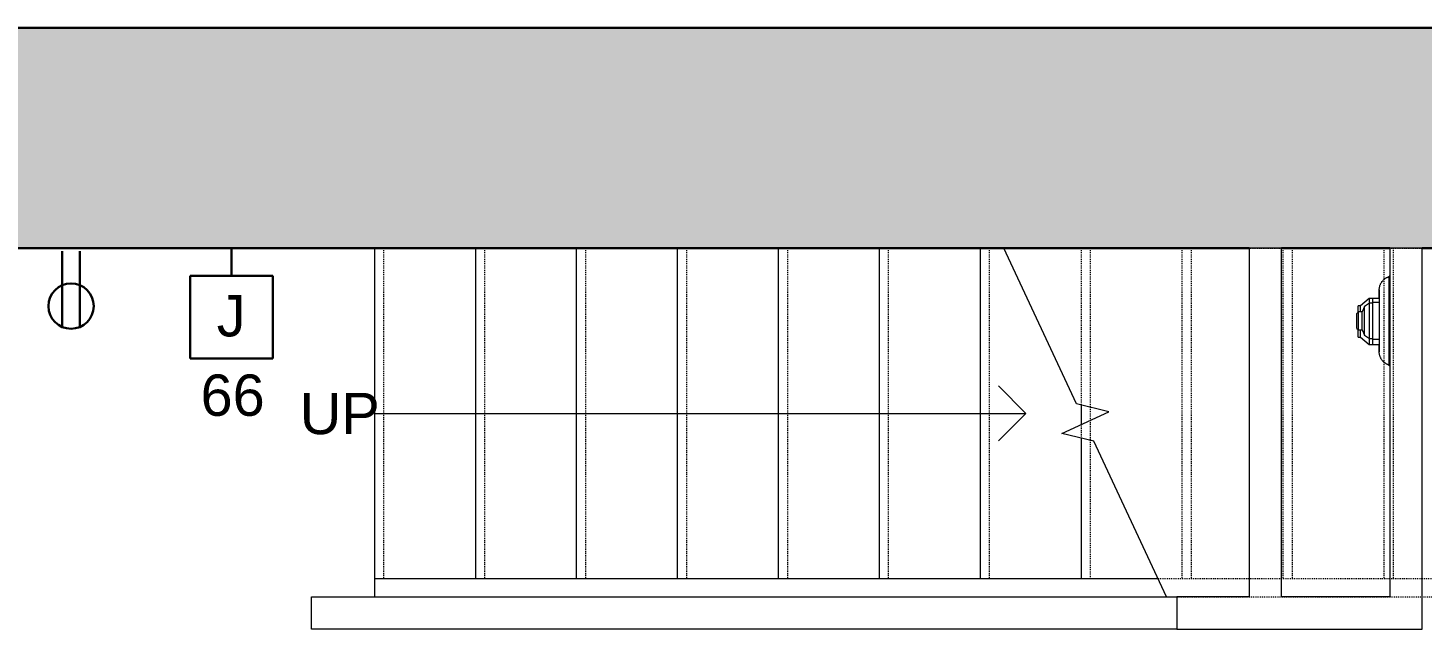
# Model space of a CAD drawing. Header units: inches. Extents: x -4688 to 1542, y -3558 to 978.
# Drawn here: x 64.5 to 216.4, y 773 to 838.5 of the extents above; entities that cross this region are included whole.
import ezdxf

# ---------------------------------------------------------------- set-up
doc = ezdxf.new("R2010")
doc.units = ezdxf.units.IN
doc.header["$MEASUREMENT"] = 0
doc.linetypes.add('Overhead 1_16_', pattern=[0.101562, 0.0625, -0.039062])
for name, color, linetype, lineweight in [('A-ANNO-NOTE', 131, 'Continuous', 40), ('A-GENM', 13, 'Continuous', 9), ('A-WALL', 113, 'Continuous', 18), ('A-WALL-PATT', 111, 'Continuous', 18), ('I-WALL', 2, 'Continuous', 18), ('S-STRS', 31, 'Continuous', 18), ('S-STRS-ANNO', 31, 'Continuous', 9), ('S-STRS-IDEN', 31, 'Continuous', 9), ('S-STRS-MBND', 31, 'Continuous', 18)]:
    doc.layers.add(name, color=color, linetype=linetype, lineweight=lineweight)
doc.styles.add('Arial', font='arial.ttf', dxfattribs={"height": 4.5})
doc.styles.add('Swis721 Lt BT', font='swissl.ttf', dxfattribs={"height": 4.5})

# ---------------------------------------------------------------- blocks, each defined once
blk = doc.blocks.new('Cast_Iron_Radiator_8182 - Cast_Iron_Radiator_8182-V102-1st Floor Power _ Signal')
at = {"layer": 'A-GENM'}
for p, q in [((13.97, 4.81), (13.94, 4.85)), ((13.97, 1), (13.97, 4.81)), ((15.7, 2), (14.93, 2)), ((15.7, 2.56), (15, 2.56)), ((16.11, 2.57), (15.7, 2.57)), ((15.7, 2.57), (15.7, 2.56)), ((15.7, 2.55), (15.7, 2.44)), ((15.7, 2.45), (15.7, 2.3)), ((15.7, 2.29), (15.7, 2.02)), ((15.7, 2), (15.7, -2)), ((16.07, 1.93), (15.7, 1.93)), ((16.62, 1.55), (16.07, 1.93)), ((16.07, 1.93), (16.07, -1.93)), ((17.06, 1.77), (16.11, 2.57)), ((16.11, 1.92), (16.11, 2.57)), ((16.85, 0.99), (16.62, 1.55)), ((16.62, 1.55), (16.62, -1.55)), ((17.31, 1.77), (17.06, 1.77)), ((17.06, 1.77), (17.06, 1.01)), ((17.31, 1.77), (17.31, 0.96)), ((13.97, -1), (13.97, 1)), ((15, -1), (15, 1)), ((17.27, 0.99), (16.85, 0.99)), ((16.85, 0.99), (16.85, -0.99)), ((17.45, 0.82), (17.27, 0.99)), ((17.27, 0.99), (17.27, -0.99)), ((17.45, 0.82), (17.45, -0.82)), ((13.97, -4.81), (13.97, -1)), ((16.62, -1.55), (16.85, -0.99)), ((16.85, -0.99), (17.27, -0.99)), ((17.06, -1.03), (17.06, -1.63)), ((17.27, -0.99), (17.45, -0.82)), ((17.31, -0.98), (17.31, -1.63)), ((14.93, -2), (15.7, -2)), ((15, -2.44), (15.7, -2.44)), ((15.7, -1.93), (16.07, -1.93)), ((15.7, -2.01), (15.7, -2.18)), ((15.7, -2.19), (15.7, -2.3)), ((15.7, -2.29), (15.7, -2.44)), ((15.7, -2.44), (16.11, -2.44)), ((16.07, -1.93), (16.62, -1.55)), ((16.11, -2.44), (17.06, -1.63)), ((16.11, -2.44), (16.11, -1.94)), ((17.06, -1.63), (17.31, -1.63)), ((13.94, -4.85), (13.97, -4.81))]:
    blk.add_line(p, q, dxfattribs=at)
at = {"layer": 'A-GENM', "flags": 128}
for points in [[(13.84, 4.93), (13.85, 4.92), (13.85, 4.92), (13.86, 4.92), (13.87, 4.91), (13.87, 4.91)], [(13.89, 4.9), (13.89, 4.9), (13.9, 4.9), (13.9, 4.89), (13.91, 4.89)], [(13.92, 4.88), (13.93, 4.87), (13.93, 4.87), (13.93, 4.86), (13.94, 4.85), (13.94, 4.85)], [(13.97, 4.81), (14.02, 4.79), (14.08, 4.77), (14.14, 4.74), (14.19, 4.72), (14.24, 4.69), (14.29, 4.66), (14.34, 4.62), (14.39, 4.59), (14.44, 4.55), (14.49, 4.51), (14.53, 4.47), (14.57, 4.43), (14.61, 4.39), (14.65, 4.34), (14.69, 4.3), (14.73, 4.25), (14.76, 4.2), (14.79, 4.15), (14.82, 4.1), (14.85, 4.04), (14.87, 3.99), (14.9, 3.93), (14.92, 3.88), (14.94, 3.82), (14.95, 3.76), (14.97, 3.7), (14.98, 3.64), (14.99, 3.58), (15, 3.52), (15, 3.47), (15, 3.41), (15, 3.38)], [(15, 1), (15, 1.1), (15, 1.19), (15, 1.29), (15, 1.38), (15, 1.47), (15, 1.57), (15, 1.66), (15, 1.75), (15, 1.84), (15, 1.93), (15, 2.02), (15, 2.1), (15, 2.18), (15, 2.27), (15, 2.35), (15, 2.42), (15, 2.5), (15, 2.57), (15, 2.64), (15, 2.71), (15, 2.77), (15, 2.84), (15, 2.9), (15, 2.95), (15, 3.01), (15, 3.06), (15, 3.1), (15, 3.15), (15, 3.18), (15, 3.22), (15, 3.25), (15, 3.28), (15, 3.31), (15, 3.33), (15, 3.35), (15, 3.36), (15, 3.37), (15, 3.38), (15, 3.38), (15, 3.38)], [(15, 3.38), (15, 3.38), (15, 3.38), (15, 3.37), (15, 3.35), (15, 3.34), (15, 3.31), (15, 3.29), (15, 3.26), (15, 3.23), (15, 3.19), (15, 3.16), (15, 3.11), (15, 3.07), (15, 3.02), (15, 2.97), (15, 2.91), (15, 2.85), (15, 2.79), (15, 2.73), (15, 2.66), (15, 2.59), (15, 2.56)], [(15, -3.38), (15, -3.38), (15, -3.38), (15, -3.37), (15, -3.35), (15, -3.34), (15, -3.31), (15, -3.29), (15, -3.26), (15, -3.23), (15, -3.19), (15, -3.16), (15, -3.11), (15, -3.07), (15, -3.02), (15, -2.97), (15, -2.91), (15, -2.85), (15, -2.79), (15, -2.73), (15, -2.66), (15, -2.59), (15, -2.52), (15, -2.44), (15, -2.37), (15, -2.29), (15, -2.21), (15, -2.12), (15, -2.04), (15, -1.95), (15, -1.86), (15, -1.77), (15, -1.68), (15, -1.59), (15, -1.5), (15, -1.41), (15, -1.31), (15, -1.22), (15, -1.12), (15, -1.03), (15, -1)], [(15, -2.44), (15, -2.5), (15, -2.57), (15, -2.64), (15, -2.71), (15, -2.77), (15, -2.84), (15, -2.9), (15, -2.95), (15, -3.01), (15, -3.06), (15, -3.1), (15, -3.15), (15, -3.18), (15, -3.22), (15, -3.25), (15, -3.28), (15, -3.31), (15, -3.33), (15, -3.35), (15, -3.36), (15, -3.37), (15, -3.38), (15, -3.38), (15, -3.38)], [(15, -3.38), (15, -3.44), (15, -3.5), (14.99, -3.56), (14.98, -3.62), (14.97, -3.68), (14.96, -3.74), (14.94, -3.8), (14.93, -3.85), (14.91, -3.91), (14.88, -3.97), (14.86, -4.02), (14.83, -4.08), (14.8, -4.13), (14.77, -4.18), (14.74, -4.23), (14.71, -4.28), (14.67, -4.33), (14.63, -4.37), (14.59, -4.42), (14.55, -4.46), (14.5, -4.5), (14.46, -4.54), (14.41, -4.58), (14.36, -4.61), (14.31, -4.65), (14.26, -4.68), (14.21, -4.71), (14.16, -4.73), (14.1, -4.76), (14.05, -4.78), (13.99, -4.8)], [(13.87, -4.91), (13.87, -4.92), (13.86, -4.92), (13.85, -4.92), (13.84, -4.92), (13.84, -4.93)], [(13.91, -4.89), (13.9, -4.89), (13.9, -4.9), (13.89, -4.9), (13.88, -4.9)], [(13.94, -4.85), (13.94, -4.85), (13.93, -4.86), (13.93, -4.87), (13.92, -4.87), (13.92, -4.88)]]:
    blk.add_lwpolyline(points, dxfattribs=at)

msp = doc.modelspace()

# ---------------------------------------------------------------- hatches: boundary and pattern name
at = {"layer": 'A-WALL-PATT', "lineweight": 9}
msp.add_hatch(color=7, dxfattribs=at).paths.add_polyline_path([(464.28, 814.52), (480.78, 814.52), (480.78, 838.52), (1.72, 838.52), (1.72, 814.52), (461.11, 814.52)], flags=0)

# ---------------------------------------------------------------- linework, layer by layer
at = {"layer": 'A-ANNO-NOTE', "lineweight": 30}
for p, q in [((85.22, 814.52), (88.22, 814.52)), ((86.72, 814.52), (86.72, 811.52)), ((68.27, 814.19), (68.27, 805.93)), ((70.19, 814.19), (70.19, 805.93)), ((91.22, 811.52), (82.22, 811.52)), ((82.22, 811.52), (82.22, 802.52)), ((91.22, 802.52), (91.22, 811.52)), ((82.22, 802.52), (91.22, 802.52))]:
    msp.add_line(p, q, dxfattribs=at)
msp.add_circle((69.23, 808.21), 2.47, dxfattribs=at)
at = {"layer": 'A-WALL', "color": 8, "lineweight": 30}
for p, q in [((1.72, 838.52), (480.78, 838.52)), ((18.22, 814.52), (197.61, 814.52)), ((201.11, 814.52), (212.94, 814.52)), ((216.44, 814.52), (464.28, 814.52))]:
    msp.add_line(p, q, dxfattribs=at)
at = {"layer": 'A-WALL'}
for p, q in [((201.11, 814.52), (197.61, 814.52)), ((216.44, 814.52), (212.94, 814.52))]:
    msp.add_line(p, q, dxfattribs=at)
at = {"layer": 'I-WALL'}
for p, q in [((197.61, 814.52), (197.61, 776.52)), ((201.11, 776.52), (201.11, 814.52)), ((212.94, 814.52), (212.94, 776.52)), ((216.44, 773.02), (216.44, 814.52)), ((197.61, 776.52), (189.72, 776.52)), ((189.72, 776.52), (189.72, 773.02)), ((212.94, 776.52), (201.11, 776.52)), ((189.72, 773.02), (216.44, 773.02))]:
    msp.add_line(p, q, dxfattribs=at)
at = {"layer": 'I-WALL', "lineweight": 9}
for p, q in [((95.43, 773.02), (95.43, 776.52)), ((95.43, 776.52), (102.28, 776.52)), ((188.6, 776.52), (189.72, 776.52)), ((189.72, 773.02), (95.43, 773.02))]:
    msp.add_line(p, q, dxfattribs=at)
at = {"layer": 'S-STRS', "lineweight": 9}
for p, q in [((102.28, 814.52), (102.28, 778.52)), ((113.28, 814.52), (113.28, 778.52)), ((124.28, 814.52), (124.28, 778.52)), ((135.28, 814.52), (135.28, 778.52)), ((146.28, 814.52), (146.28, 778.52)), ((157.28, 814.52), (157.28, 778.52)), ((168.28, 814.52), (168.28, 778.52)), ((179.28, 797.44), (179.28, 795.3)), ((179.28, 793.83), (179.28, 778.52)), ((102.28, 778.52), (102.28, 776.52)), ((102.28, 778.52), (113.28, 778.52)), ((113.28, 778.52), (124.28, 778.52)), ((124.28, 778.52), (135.28, 778.52)), ((135.28, 778.52), (146.28, 778.52)), ((146.28, 778.52), (157.28, 778.52)), ((157.28, 778.52), (168.28, 778.52)), ((168.28, 778.52), (179.28, 778.52)), ((179.28, 778.52), (187.67, 778.52)), ((102.28, 776.52), (188.6, 776.52))]:
    msp.add_line(p, q, dxfattribs=at)
at = {"layer": 'S-STRS', "linetype": 'Overhead 1_16_', "lineweight": 9}
for p, q in [((103.28, 814.52), (103.28, 778.52)), ((114.28, 814.52), (114.28, 778.52)), ((125.28, 814.52), (125.28, 778.52)), ((136.28, 814.52), (136.28, 778.52)), ((147.28, 814.52), (147.28, 778.52)), ((158.28, 814.52), (158.28, 778.52)), ((169.28, 814.52), (169.28, 778.52)), ((180.28, 797.2), (180.28, 795.77)), ((180.28, 793.58), (180.28, 778.52))]:
    msp.add_line(p, q, dxfattribs=at)
at = {"layer": 'S-STRS-ANNO'}
for p, q in [((173.28, 796.52), (170.28, 799.52)), ((102.28, 796.52), (113.28, 796.52)), ((113.28, 796.52), (124.28, 796.52)), ((124.28, 796.52), (135.28, 796.52)), ((135.28, 796.52), (146.28, 796.52)), ((146.28, 796.52), (157.28, 796.52)), ((157.28, 796.52), (168.28, 796.52)), ((168.28, 796.52), (173.28, 796.52)), ((173.28, 796.52), (170.28, 793.52))]:
    msp.add_line(p, q, dxfattribs=at)
at = {"layer": 'S-STRS-MBND', "lineweight": 9}
for p, q in [((178.79, 797.56), (170.88, 814.52)), ((177.19, 794.33), (182.29, 796.71)), ((182.29, 796.71), (178.79, 797.56)), ((180.69, 793.48), (177.19, 794.33)), ((188.6, 776.52), (180.69, 793.48))]:
    msp.add_line(p, q, dxfattribs=at)
at = {"layer": 'S-STRS-MBND', "linetype": 'Overhead 1_16_', "lineweight": 9}
for p, q in [((179.28, 814.52), (179.28, 797.44)), ((180.28, 814.52), (180.28, 797.2)), ((187.28, 814.52), (300.28, 814.52)), ((190.28, 814.52), (190.28, 778.52)), ((191.28, 814.52), (191.28, 778.52)), ((201.28, 814.52), (201.28, 778.52)), ((202.28, 814.52), (202.28, 778.52)), ((212.28, 814.52), (212.28, 778.52)), ((213.28, 814.52), (213.28, 778.52)), ((179.28, 795.3), (179.28, 793.83)), ((180.28, 795.77), (180.28, 793.58)), ((187.67, 778.52), (300.28, 778.52)), ((188.6, 776.52), (300.28, 776.52))]:
    msp.add_line(p, q, dxfattribs=at)

# ---------------------------------------------------------------- block references
at = {"layer": 'A-GENM', "rotation": 179.9934950690584}
msp.add_blockref('Cast_Iron_Radiator_8182 - Cast_Iron_Radiator_8182-V102-1st Floor Power _ Signal', (226.78, 806.6), dxfattribs=at)

# ---------------------------------------------------------------- texts
at = {"layer": 'A-ANNO-NOTE', "lineweight": 9, "char_height": 4.5, "attachment_point": 1}
for s, insert, width, style in [('J', (85.1, 809.41), 3.939, 'Arial'), ('66', (83.34, 800.76), 8.181, 'Swis721 Lt BT')]:
    msp.add_mtext(s, dxfattribs=dict(at, insert=insert, width=width, style=style))
at = {"layer": 'S-STRS-IDEN', "insert": (94.14, 798.76), "char_height": 4.5, "width": 9.7692, "attachment_point": 1, "line_spacing_factor": 1.005062, "style": 'Swis721 Lt BT'}
msp.add_mtext('UP', dxfattribs=at)

doc.saveas('drawing.dxf')
